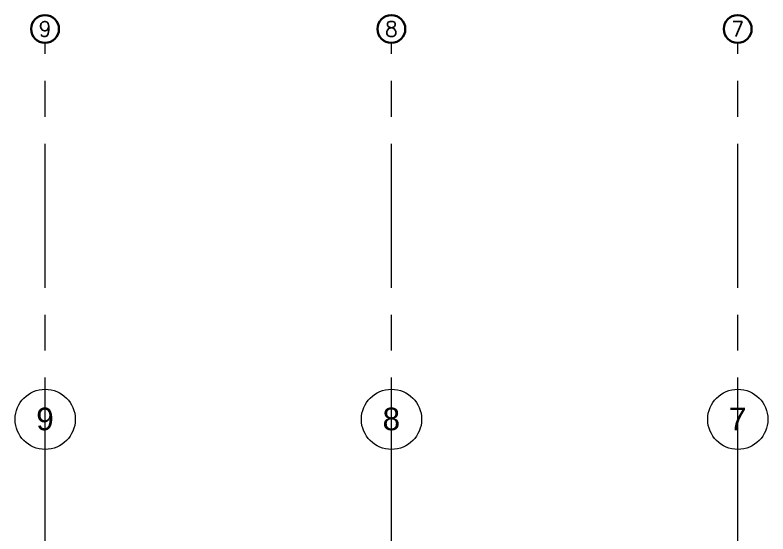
# Model space of a CAD drawing. Header units: inches. Extents: x 841 to 14369, y -4386 to -3225.
# Drawn here: x 1946 to 2546, y -3641 to -3227 of the extents above; entities that cross this region are included whole.
import ezdxf
from ezdxf.enums import TextEntityAlignment as Align
from ezdxf.xclip import XClip

# ---------------------------------------------------------------- set-up
doc = ezdxf.new("R2010")
doc.units = ezdxf.units.IN
doc.header["$MEASUREMENT"] = 0
doc.header["$XCLIPFRAME"] = 0
doc.linetypes.add('NBK_CenterX2', pattern=[1.083333, 0.666667, -0.125, 0.166667, -0.125])
doc.layers.get('Defpoints').update_dxf_attribs({"color": 250, "lineweight": 0})
for name, color, linetype, lineweight in [('!Gridline', 112, 'NBK_CenterX2', 5), ('!Gridline @ 1', 112, 'NBK_CenterX2', 5), ('S-GRID-IDEN', 1, 'Continuous', 9)]:
    doc.layers.add(name, color=color, linetype=linetype, lineweight=lineweight)
doc.styles.add('Arial Narrow Bold', font='')
doc.styles.add('Arial_1', font='arial.ttf', dxfattribs={"height": 18})
doc.styles.add('Romans', font='romans.shx', dxfattribs={"width": 0.8})
doc.styles.get('Arial Narrow Bold').set_extended_font_data('Arial Narrow', bold=True)

# ---------------------------------------------------------------- blocks, each defined once
blk = doc.blocks.new('A$C5F5E00A7')
for p, q in [((570, -364.16), (570, 207.16)), ((570, -364.16), (570, 207.16)), ((846, -364.16), (846, 207.16)), ((846, -364.16), (846, 207.16)), ((1122, -364.16), (1122, 207.16)), ((1122, -364.16), (1122, 207.16))]:
    blk.add_line(p, q)
at = {"layer": 'S-GRID-IDEN'}
for centre in [(570, 231.16), (570, 231.16), (846, 231.16), (846, 231.16), (1122, 231.16), (1122, 231.16)]:
    blk.add_circle(centre, 24, dxfattribs=at)
at = {"char_height": 18, "width": 16.968, "attachment_point": 1, "style": 'Arial_1'}
for s, insert in [('9', (562.87, 240.45)), ('9', (562.87, 240.45)), ('8', (838.87, 240.45)), ('8', (838.87, 240.45)), ('7', (1114.87, 240.45)), ('7', (1114.87, 240.45))]:
    blk.add_mtext(s, dxfattribs=dict(at, insert=insert))
blk = doc.blocks.new('SYM_Gridline')
at = {"linetype": 'Continuous', "lineweight": 30}
blk.add_circle((0, 0), 0.25, dxfattribs=at)
at = {"style": 'Arial Narrow Bold'}
blk.add_attdef('GRIDLINE', text='', height=0.2, dxfattribs=at).set_placement((0, 0), align=Align.MIDDLE_CENTER)
blk = doc.blocks.new('GRID_ELEV NORTH_N')
at = {"layer": '!Gridline'}
for p, q in [((0, 1.0278), (0, 13.8025)), ((1.6044, 1.0278), (1.6044, 13.8025)), ((3.2087, 1.0278), (3.2087, 13.8025))]:
    blk.add_line(p, q, dxfattribs=at)
at = {"layer": '!Gridline @ 1'}
ref = blk.add_blockref('SYM_Gridline', (-0.0005, 13.866), dxfattribs=dict(at, xscale=0.257871263233, yscale=0.257871263233, zscale=0.257871263233))
ref.add_attrib('GRIDLINE', '9', dxfattribs={"layer": '0', "height": 0.07, "style": 'Romans'}).set_placement((-0.0005, 13.866, 7.8226), align=Align.MIDDLE_CENTER)
ref = blk.add_blockref('SYM_Gridline', (1.6039, 13.866), dxfattribs=dict(at, xscale=0.257871263233, yscale=0.257871263233, zscale=0.257871263233))
ref.add_attrib('GRIDLINE', '8', dxfattribs={"layer": '0', "height": 0.07, "style": 'Romans'}).set_placement((1.6039, 13.866, 7.8226), align=Align.MIDDLE_CENTER)
ref = blk.add_blockref('SYM_Gridline', (3.2082, 13.866), dxfattribs=dict(at, xscale=0.257871263233, yscale=0.257871263233, zscale=0.257871263233))
ref.add_attrib('GRIDLINE', '7', dxfattribs={"layer": '0', "height": 0.07, "style": 'Romans'}).set_placement((3.2082, 13.866, 7.8226), align=Align.MIDDLE_CENTER)

msp = doc.modelspace()

# ---------------------------------------------------------------- block references
ref = msp.add_blockref('GRID_ELEV NORTH_N', (1969.71, -5623.81, -1349.31), dxfattribs=dict(xscale=172.031999999448, yscale=172.031999999448, zscale=172.031999999448))
XClip(ref).set_block_clipping_path([(-7.0316507845, 8.3338612674), (70.2019192724, 15.9895587659)])
at = {"layer": 'Defpoints', "color": 1}
msp.add_blockref('A$C5F5E00A7', (1399.71, -3780.72), dxfattribs=at)

doc.saveas('drawing.dxf')
